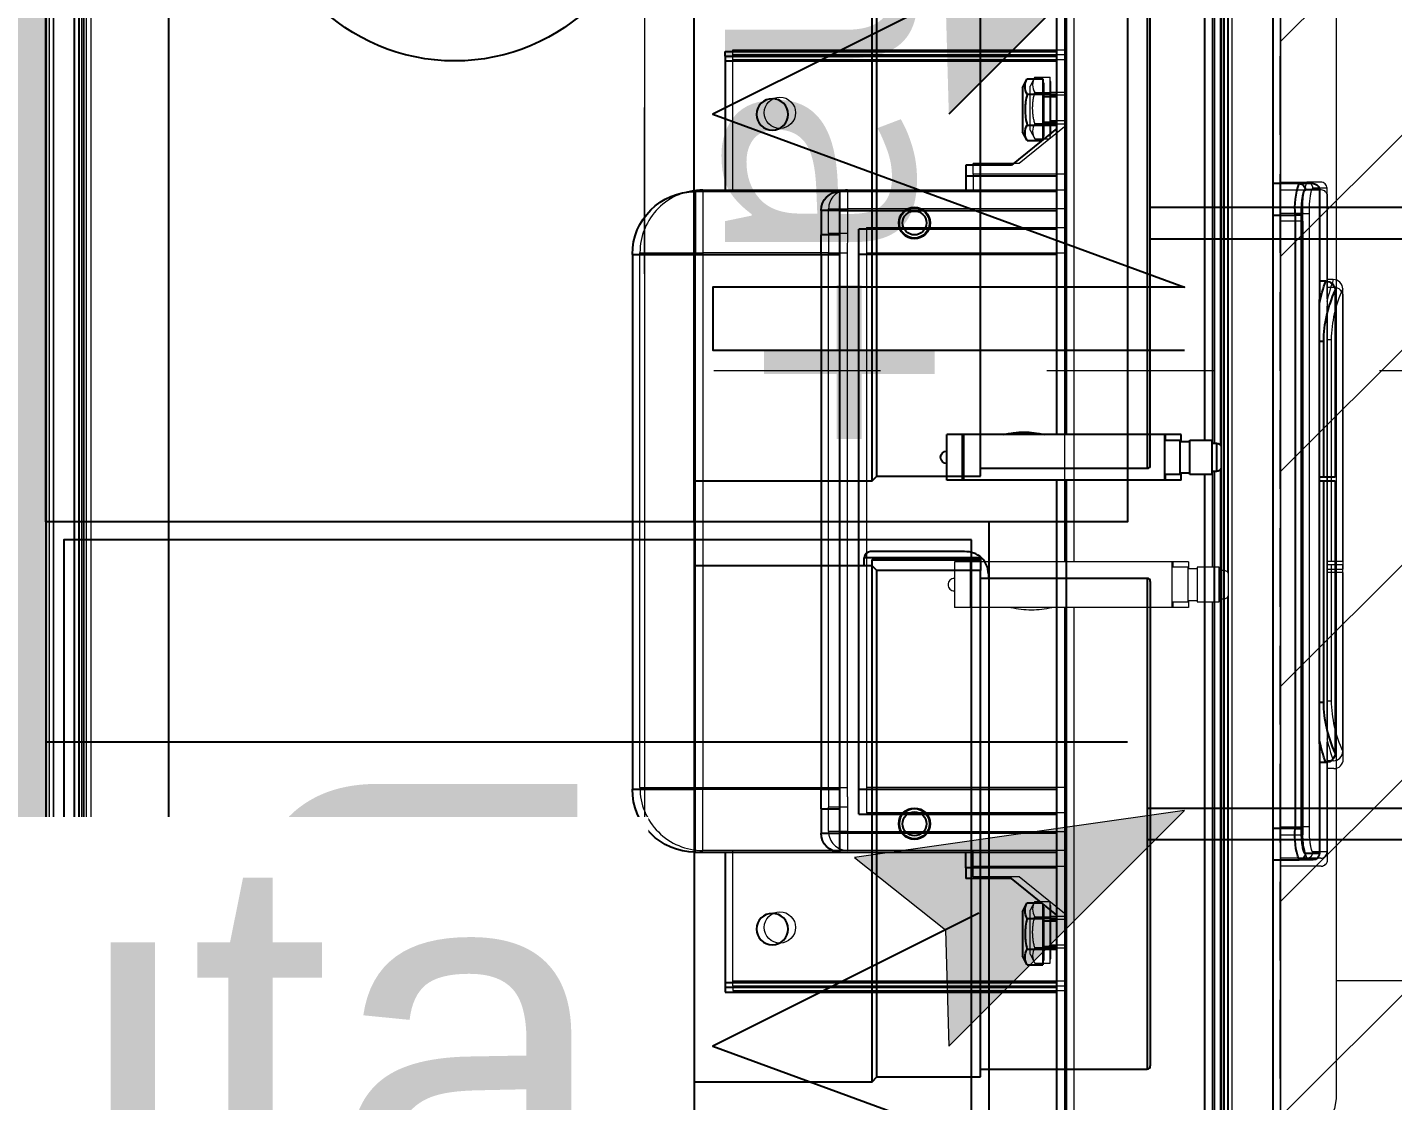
# Model space of a CAD drawing. Header units: centimetres. Extents: x 2666 to 9670, y 1889 to 5633.
# Drawn here: x 5247.24 to 5290.66, y 4071.18 to 4105.31 of the extents above; entities that cross this region are included whole.
import ezdxf

# ---------------------------------------------------------------- set-up
doc = ezdxf.new("R2010")
doc.units = ezdxf.units.CM
doc.header["$LTSCALE"] = 12.7
for name, pattern in [('prlm_vmc', [0.282222, 0.141111, -0.141111]), ('Style de ligne -1', [0.83328, 0.41656, -0.41672]), ('Style de ligne -13', [0.295276, 0.19685, -0.098425])]:
    doc.linetypes.add(name, pattern=pattern)
for name, color, linetype, lineweight in [('B amÈnagement intÈrieur', 7, 'Continuous', 5), ('B aménagement intérieur', 7, 'Continuous', 5), ('B Faux plafonds-1', 7, 'Continuous', 5), ('B Général', 7, 'Continuous', 5), ('C ANNOTATIONS-prestations', 7, 'Continuous', 5), ('F REMPLISSAGE-vert foncÈ', 7, 'Continuous', 5), ('F REMPLISSAGE-vert foncé', 7, 'Continuous', 13), ('prlm-ELEC-CFO', 1, 'Continuous', 25)]:
    doc.layers.add(name, color=color, linetype=linetype, lineweight=lineweight)
doc.layers.add('MTI900_Alu', color=252, linetype='Continuous')
doc.layers.add('prlm-CHAUFF', color=4, linetype='Continuous')
doc.styles.add('prlm-chauff', font='trebucbi.ttf', dxfattribs={"height": 18})
doc.styles.add('prlm-elec-cfo', font='comic.ttf', dxfattribs={"height": 12})

# ---------------------------------------------------------------- blocks, each defined once
blk = doc.blocks.new('gaine 150_70')
at = {"layer": 'B Général', "color": 7, "linetype": 'Continuous', "lineweight": 5}
for p, q in [((-32.6, 38.285), (-32.6, 38.285)), ((-23.943, 38.285), (-32.6, 38.285)), ((-32.35, 38.3), (-32.35, 38.3)), ((-23.693, 38.3), (-32.35, 38.3)), ((-23.943, 37.919), (-23.943, 38.285)), ((-23.834, 38.285), (-23.834, 37.919)), ((-17.9, 38.285), (-23.834, 38.285)), ((-23.693, 37.934), (-23.693, 38.3)), ((-23.584, 38.3), (-23.584, 37.934)), ((-17.65, 38.3), (-23.584, 38.3)), ((-17.9, 38.285), (-17.9, 38.285)), ((-17.65, 38.3), (-17.65, 38.3)), ((-35.8, 37.785), (-35.8, 37.336)), ((-32.287, 37.785), (-35.8, 37.785)), ((-14.4, 37.8), (-35.55, 37.8)), ((-32.9, 37.985), (-32.9, 37.785)), ((-32.65, 38), (-32.65, 37.8)), ((-31.01, 37.782), (-19.49, 37.782)), ((-30.99, 37.919), (-23.943, 37.919)), ((-30.99, 37.782), (-30.99, 37.919)), ((-23.943, 37.782), (-23.943, 37.919)), ((-23.834, 37.919), (-19.51, 37.919)), ((-23.834, 37.919), (-23.834, 37.782)), ((-23.693, 37.797), (-23.693, 37.934)), ((-23.584, 37.934), (-23.584, 37.797)), ((-19.51, 37.782), (-19.51, 37.919)), ((-14.7, 37.785), (-18.19, 37.785)), ((-17.6, 37.985), (-17.6, 37.785)), ((-17.35, 38), (-17.35, 37.8)), ((-14.7, 37.785), (-14.7, 37.336)), ((-36, 37.585), (-36, 37.138)), ((-35.75, 37.6), (-35.75, 37.153)), ((-14.5, 37.585), (-14.5, 37.138)), ((-14.25, 37.6), (-14.25, 37.153)), ((-36, 36.305), (-36, 37.138)), ((-35.75, 36.32), (-35.75, 37.153)), ((-35, 37.213), (-15.5, 37.213)), ((-35, 37.015), (-35, 37.213)), ((-35, 37.015), (-35, 36.305)), ((-15.5, 37.015), (-35, 37.015)), ((-34.75, 37.03), (-34.75, 36.32)), ((-15.25, 37.03), (-34.75, 37.03)), ((-15.5, 37.213), (-15.5, 37.015)), ((-15.5, 36.305), (-15.5, 37.015)), ((-15.25, 36.32), (-15.25, 37.03)), ((-14.5, 37.138), (-14.5, 36.305)), ((-14.25, 37.153), (-14.25, 36.32)), ((18.5, 36.305), (-69, 36.305))]:
    blk.add_line(p, q, dxfattribs=at)
at = {"layer": 'B Général', "color": 7, "linetype": 'Continuous', "lineweight": 5, "flags": 128}
for points in [[(-32.6, 38.285, 0.198912), (-32.812, 38.197, 0.198912), (-32.9, 37.985)], [(-32.35, 38.3, 0.198912), (-32.562, 38.212, 0.198912), (-32.65, 38)], [(-32.6, 38.285, 0.052495), (-31.814, 38.017, 0.052495), (-30.99, 37.919)], [(-19.51, 37.919, 0.052763), (-18.686, 38.017, 0.052763), (-17.9, 38.285)], [(-17.6, 37.985, 0.198912), (-17.688, 38.197, 0.198912), (-17.9, 38.285)], [(-17.35, 38, 0.198912), (-17.438, 38.212, 0.198912), (-17.65, 38.3)], [(-35.8, 37.785, 0.198912), (-35.941, 37.726, 0.198912), (-36, 37.585)], [(-35.55, 37.8, 0.198912), (-35.691, 37.741, 0.198912), (-35.75, 37.6)], [(-32.9, 37.985, 0.015662), (-32.555, 37.873, 0.015662), (-32.204, 37.783)], [(-32.305, 37.785), (-32.301, 37.785, 0.000336), (-31.019, 37.782), (-31.01, 37.782)], [(-18.296, 37.783, 0.015616), (-17.945, 37.873, 0.015616), (-17.6, 37.985)], [(-14.5, 37.585, 0.198912), (-14.559, 37.726, 0.198912), (-14.7, 37.785)], [(-14.25, 37.6, 0.198912), (-14.309, 37.741, 0.198912), (-14.45, 37.8)], [(-36, 37.138, 0.057305), (-35.507, 37.019, 0.057305), (-35, 37.015)], [(-15.5, 37.015, 0.052931), (-14.993, 37.023, 0.052931), (-14.5, 37.138)]]:
    blk.add_lwpolyline(points, format="xyb", dxfattribs=at)
blk.add_lwpolyline([(-19.49, 37.782), (-18.183, 37.785), (-18.182, 37.785)], dxfattribs=at)
for points in [[(-70, 36.305), (19.5, 36.305), (19.5, -2.715), (-70, -2.715)], [(-70, -2.7), (-70, 36.3), (19.5, 36.3), (19.5, -2.7)]]:
    blk.add_lwpolyline(points, close=True, dxfattribs=at)
at = {"layer": 'B Général', "color": 7, "linetype": 'Continuous', "lineweight": 5}
for points, knots in [([(-35.8, 37.336), (-35.802, 37.336), (-35.829, 37.335), (-35.876, 37.322), (-35.911, 37.303), (-35.936, 37.284), (-35.958, 37.26), (-35.976, 37.234), (-35.989, 37.206), (-36, 37.167), (-36, 37.141), (-36, 37.14), (-36, 37.138)], [0, 0, 0, 1, 2, 3, 4, 5, 6, 7, 8, 9, 9, 10, 10, 10]), ([(-35.8, 37.336), (-35.783, 37.302), (-35.674, 37.269), (-35.305, 37.21), (-35.003, 37.213), (-35.002, 37.213), (-35, 37.213)], [0, 0, 0, 1, 2, 3, 3, 4, 4, 4]), ([(-15.5, 37.213), (-15.212, 37.211), (-14.837, 37.263), (-14.728, 37.302), (-14.701, 37.325), (-14.7, 37.335), (-14.7, 37.336), (-14.7, 37.336)], [0, 0, 0, 1, 2, 3, 4, 4, 5, 5, 5]), ([(-14.5, 37.138), (-14.5, 37.14), (-14.5, 37.167), (-14.514, 37.213), (-14.533, 37.247), (-14.553, 37.273), (-14.576, 37.294), (-14.603, 37.312), (-14.631, 37.324), (-14.671, 37.335), (-14.697, 37.336), (-14.698, 37.336), (-14.7, 37.336)], [0, 0, 0, 1, 2, 3, 4, 5, 6, 7, 8, 9, 9, 10, 10, 10])]:
    blk.add_open_spline(points, degree=2, knots=knots, dxfattribs=at)
at = {"layer": 'C ANNOTATIONS-prestations', "lineweight": 5}
for p, q in [((-69, 34.755), (18.5, 34.755)), ((18.5, 34.655), (-69, 34.655)), ((-23.65, 34.435), (-61.234, 34.435)), ((-23.583, 34.635), (-57, 34.635)), ((-22.65, 34.36), (-23.75, 34.36)), ((-23.75, 34.36), (-23.75, 33.66)), ((-22.75, 34.51), (-23.65, 34.51)), ((-23.65, 34.51), (-23.65, 34.36)), ((6.5, 34.635), (-22.817, 34.635)), ((-22.75, 34.36), (-22.75, 34.51)), ((10.724, 34.435), (-22.75, 34.435)), ((-22.65, 33.66), (-22.65, 34.36)), ((-61.294, 34.135), (-23.75, 34.135)), ((-22.65, 34.135), (10.784, 34.135)), ((-23.75, 33.66), (-22.65, 33.66)), ((-23.7, 33.66), (-23.7, 33.36)), ((-22.7, 33.36), (-22.7, 33.66)), ((-23.925, 33.385), (-23.925, 32.885)), ((-23.925, 33.385), (-23.7, 33.385)), ((-23.75, 33.36), (-22.65, 33.36)), ((-23.75, 33.36), (-23.75, 32.86)), ((-22.7, 33.385), (-22.475, 33.385)), ((-22.65, 32.86), (-22.65, 33.36)), ((-22.475, 33.385), (-22.475, 32.885)), ((-23.925, 32.885), (-23.75, 32.885)), ((-23.925, 32.885), (-23.925, 32.86)), ((-22.475, 32.86), (-23.925, 32.86)), ((-23.925, 32.86), (-23.925, 26.46)), ((-22.65, 32.885), (-22.475, 32.885)), ((-22.475, 32.885), (-22.475, 32.86)), ((-22.475, 32.86), (-22.475, 26.46)), ((-65.524, 29.735), (-23.925, 29.735)), ((-22.475, 29.735), (15.024, 29.735)), ((-65.537, 29.435), (-23.925, 29.435)), ((-40.2, 18.885), (-40.2, 29.435)), ((-40.05, 18.885), (-40.05, 29.435)), ((-39.9, 18.885), (-39.9, 29.435)), ((-38.85, 29.435), (-38.85, 29.005)), ((-38.758, 29.435), (-38.758, 29.005)), ((-37.942, 29.435), (-37.942, 29.005)), ((-37.85, 29.005), (-37.85, 29.435)), ((-37.754, 29.435), (-36.592, 27.99)), ((-36.25, 29.435), (-36.25, 26.535)), ((-35.75, 22.535), (-35.75, 29.435)), ((-35.15, 29.435), (-35.15, 22.535)), ((-34.55, 23.135), (-34.55, 29.435)), ((-33.75, 23.135), (-33.75, 29.435)), ((-22.475, 29.435), (15.037, 29.435)), ((-16.75, 29.435), (-16.75, 23.135)), ((-15.95, 29.435), (-15.95, 23.135)), ((-15.35, 22.535), (-15.35, 29.435)), ((-14.75, 29.435), (-14.75, 22.535)), ((-14.25, 26.535), (-14.25, 29.435)), ((-12.746, 29.435), (-13.908, 27.99)), ((-12.65, 29.435), (-12.65, 29.005)), ((-12.558, 29.435), (-12.558, 29.005)), ((-11.742, 29.435), (-11.742, 29.005)), ((-11.65, 29.005), (-11.65, 29.435)), ((-10.6, 18.885), (-10.6, 29.435)), ((-10.45, 18.885), (-10.45, 29.435)), ((-10.3, 18.885), (-10.3, 29.435)), ((-39.086, 28.985), (-39.331, 28.985)), ((-39.331, 28.489), (-39.331, 28.985)), ((-37.5, 29.005), (-39.2, 29.005)), ((-39.2, 29.005), (-39.2, 28.985)), ((-38.841, 28.985), (-39.086, 28.985)), ((-38.35, 28.985), (-38.841, 28.985)), ((-38.841, 28.489), (-38.841, 28.985)), ((-37.859, 28.985), (-38.35, 28.985)), ((-37.614, 28.985), (-37.859, 28.985)), ((-37.859, 28.489), (-37.859, 28.985)), ((-37.392, 28.985), (-37.614, 28.985)), ((-37.5, 28.985), (-37.5, 29.005)), ((-37.369, 28.489), (-37.369, 28.956)), ((-13.131, 28.489), (-13.131, 28.956)), ((-12.886, 28.985), (-13.108, 28.985)), ((-11.3, 29.005), (-13, 29.005)), ((-13, 29.005), (-13, 28.985)), ((-12.641, 28.985), (-12.886, 28.985)), ((-12.15, 28.985), (-12.641, 28.985)), ((-12.641, 28.489), (-12.641, 28.985)), ((-11.659, 28.985), (-12.15, 28.985)), ((-11.414, 28.985), (-11.659, 28.985)), ((-11.659, 28.489), (-11.659, 28.985)), ((-11.169, 28.985), (-11.414, 28.985)), ((-11.3, 28.985), (-11.3, 29.005)), ((-11.169, 28.489), (-11.169, 28.985)), ((-39.331, 28.489), (-39.05, 28.345)), ((-37.65, 28.345), (-39.05, 28.345)), ((-37.65, 28.345), (-37.369, 28.489)), ((-13.131, 28.489), (-12.85, 28.345)), ((-11.45, 28.345), (-12.85, 28.345)), ((-11.45, 28.345), (-11.169, 28.489)), ((-36.592, 27.99), (-36.592, 26.535)), ((-13.908, 27.99), (-13.908, 26.535)), ((-36.25, 26.535), (-36.592, 26.535)), ((-36.25, 26.535), (-35.75, 26.535)), ((-14.25, 26.535), (-14.75, 26.535)), ((-13.908, 26.535), (-14.25, 26.535)), ((-22.475, 26.46), (-23.925, 26.46)), ((-23.925, 26.46), (-23.925, 26.435)), ((-23.925, 26.435), (-23.925, 25.935)), ((-23.925, 26.435), (-22.475, 26.435)), ((-22.475, 26.46), (-22.475, 26.435)), ((-22.475, 26.435), (-22.475, 25.935)), ((-23.925, 25.935), (-22.475, 25.935)), ((-34.55, 23.135), (-15.95, 23.135)), ((-35.75, 17.935), (-35.75, 22.535)), ((-35.75, 22.535), (-35.15, 22.535)), ((-35.15, 22.535), (-34.374, 22.535)), ((-35.15, 21.935), (-35.15, 22.535)), ((-34.374, 21.935), (-34.374, 22.535)), ((-33.75, 22.527), (-16.75, 22.527)), ((-33.75, 21.935), (-33.75, 22.527)), ((-16.75, 21.935), (-16.75, 22.527)), ((-16.126, 22.535), (-15.35, 22.535)), ((-16.126, 22.535), (-16.126, 21.935)), ((-15.35, 22.535), (-15.35, 21.935)), ((-15.35, 22.535), (-14.75, 22.535)), ((-14.75, 22.535), (-14.75, 17.935)), ((-34.374, 21.935), (-35.15, 21.935)), ((-34.374, 21.935), (-33.75, 21.935)), ((-16.75, 21.935), (-33.75, 21.935)), ((-33.75, 21.935), (-33.75, 17.935)), ((-16.75, 17.935), (-16.75, 21.935)), ((-16.75, 21.935), (-16.126, 21.935)), ((-15.35, 21.935), (-16.126, 21.935)), ((-40.05, 18.885), (-40.2, 18.885)), ((-39.9, 18.885), (-40.05, 18.885)), ((-35.75, 18.885), (-39.9, 18.885)), ((-10.6, 18.885), (-14.75, 18.885)), ((-10.45, 18.885), (-10.6, 18.885)), ((-10.45, 18.885), (-10.3, 18.885)), ((-35.75, 17.935), (-33.75, 17.935)), ((-33.75, 17.935), (-16.75, 17.935)), ((-33.75, 15.935), (-33.75, 17.935)), ((-14.75, 17.935), (-16.75, 17.935)), ((-16.75, 15.935), (-16.75, 17.935)), ((-16.75, 15.935), (-33.75, 15.935)), ((15.8, -1.665), (-66.3, -1.665)), ((15.75, -1.515), (-66.25, -1.515)), ((14.35, -1.815), (-64.85, -1.815)), ((17, -2.715), (-67.5, -2.715))]:
    blk.add_line(p, q, dxfattribs=at)
at = {"layer": 'C ANNOTATIONS-prestations', "lineweight": 5, "flags": 128}
for points in [[(-23.538, 34.655, 0.16547), (-23.619, 34.601, 0.16547), (-23.65, 34.51)], [(-22.75, 34.51, 0.16547), (-22.781, 34.601, 0.16547), (-22.862, 34.655)], [(-22.475, 27.735, 0.057544), (-22.4, 28.385, 0.057544), (-22.475, 29.035)], [(-39.331, 28.489, 0.132797), (-39.086, 28.422, 0.132797), (-38.841, 28.489)], [(-37.859, 28.489, 0.132797), (-37.614, 28.422, 0.132797), (-37.369, 28.489)], [(-13.131, 28.489, 0.132797), (-12.886, 28.422, 0.132797), (-12.641, 28.489)], [(-11.659, 28.489, 0.132797), (-11.414, 28.422, 0.132797), (-11.169, 28.489)], [(-23.4, 25.935, 0.414214), (-23.2, 25.735, 0.414214), (-23, 25.935)], [(-35.75, 22.535, 0.198912), (-35.574, 22.111, 0.198912), (-35.15, 21.935)], [(-15.35, 21.935, 0.198912), (-14.926, 22.111, 0.198912), (-14.75, 22.535)], [(-35.75, 17.935, 0.198912), (-35.164, 16.521, 0.198912), (-33.75, 15.935)], [(-16.75, 15.935, 0.198912), (-15.336, 16.521, 0.198912), (-14.75, 17.935)]]:
    blk.add_lwpolyline(points, format="xyb", dxfattribs=at)
blk.add_lwpolyline([(-34.374, 22.535), (-33.756, 22.527), (-33.75, 22.527)], dxfattribs=at)
at = {"layer": 'C ANNOTATIONS-prestations', "lineweight": 5}
for centre in [(-38.2, 20.385), (-12.3, 20.385)]:
    blk.add_circle(centre, 0.5, dxfattribs=at)
for points in [[(-37.859, 28.489), (-38.352, 28.36), (-38.835, 28.487), (-38.838, 28.488), (-38.841, 28.489)], [(-11.659, 28.489), (-12.152, 28.36), (-12.635, 28.487), (-12.638, 28.488), (-12.641, 28.489)], [(-16.75, 22.527), (-16.438, 22.531), (-16.132, 22.535), (-16.129, 22.535), (-16.126, 22.535)]]:
    blk.add_open_spline(points, degree=2, knots=[0, 0, 0, 1, 1, 2, 2, 2], dxfattribs=at)
blk = doc.blocks.new('xi.thema+')
at = {"layer": 'prlm-CHAUFF', "color": 7, "linetype": 'prlm_vmc', "ltscale": 30}
for points in [[(-27.9, 0), (-27.9, 34.4)], [(27.9, 0), (27.9, 34.4)]]:
    blk.add_lwpolyline(points, dxfattribs=at)
at = {"layer": 'prlm-CHAUFF', "color": 0}
blk.add_lwpolyline([(-20.9, 0), (-20.9, 34.4), (20.9, 34.4), (20.9, 0)], close=True, dxfattribs=at)
for radius in [6.25, 4]:
    blk.add_circle((0, 13), radius, dxfattribs=at)
at = {"layer": 'prlm-CHAUFF', "color": 0, "insert": (0, 25.539), "char_height": 8, "width": 7.19706, "attachment_point": 5, "style": 'prlm-chauff'}
blk.add_mtext('thema+', dxfattribs=at)
blk = doc.blocks.new('A n0.MTI900_Alu_390')
at = {"layer": 'MTI900_Alu', "color": 1, "linetype": 'Continuous'}
for p, q in [((-4.225, 0), (4.225, 0)), ((-4.105, -0.105), (4.105, -0.105)), ((-4.1, -0.12), (4.1, -0.12)), ((-3.96, -0.09), (3.96, -0.09)), ((-0.85, -1.865), (0.85, -1.865)), ((-0.85, -1.865), (-0.85, -2.065)), ((0.85, -1.865), (0.85, -2.065)), ((-1.05, -2.525), (-1.05, -2.065)), ((-1.05, -2.065), (-0.85, -2.065)), ((0.85, -2.065), (-0.85, -2.065)), ((-0.85, -2.065), (-0.85, -2.465)), ((0.85, -2.465), (0.85, -2.065)), ((1.05, -2.065), (0.85, -2.065)), ((1.05, -2.065), (1.05, -2.525)), ((-1.495, -2.16), (-1.495, -3.215)), ((-1.48, -2.16), (-1.495, -2.16)), ((-1.48, -2.16), (-1.48, -3.215)), ((-1.48, -2.16), (-1.465, -2.16)), ((-1.465, -2.16), (-1.05, -2.16)), ((-1.465, -2.16), (-1.465, -3.215)), ((1.05, -2.16), (1.465, -2.16)), ((1.465, -2.16), (1.48, -2.16)), ((1.465, -2.16), (1.465, -3.215)), ((1.48, -2.16), (1.48, -3.215)), ((1.48, -2.16), (1.495, -2.16)), ((1.495, -2.16), (1.495, -3.215)), ((-0.99, -2.465), (-0.9124, -2.465)), ((-0.99, -2.525), (-0.99, -2.465)), ((-0.85, -2.465), (-0.9124, -2.465)), ((-0.9124, -2.525), (-0.9124, -2.465)), ((-0.85, -2.465), (0.85, -2.465)), ((-0.85, -2.465), (-0.85, -2.5242)), ((0.9124, -2.465), (0.85, -2.465)), ((0.85, -2.465), (0.85, -2.5242)), ((0.9124, -2.465), (0.99, -2.465)), ((0.9124, -2.465), (0.9124, -2.525)), ((0.99, -2.465), (0.99, -2.525)), ((-1.05, -3.215), (-1.05, -2.525)), ((-0.99, -2.525), (-1.05, -2.525)), ((-0.99, -2.525), (-0.99, -3.215)), ((-0.9124, -2.525), (-0.99, -2.525)), ((0.85, -2.5242), (-0.85, -2.5242)), ((0.99, -2.525), (0.9124, -2.525)), ((0.99, -3.215), (0.99, -2.525)), ((1.05, -2.525), (0.99, -2.525)), ((1.05, -2.525), (1.05, -3.215)), ((0.93, -2.585), (-0.93, -2.585)), ((-0.93, -3.215), (-0.93, -2.585)), ((-0.85, -3.215), (-0.85, -2.585)), ((0.85, -2.585), (0.85, -3.215)), ((0.93, -2.585), (0.93, -3.215)), ((-0.2775, -2.915), (-0.2775, -2.865)), ((-0.1325, -2.865), (-0.2775, -2.865)), ((-0.1325, -2.915), (-0.1325, -2.865)), ((-1.1342, -2.925), (-1.1, -2.925)), ((-1.1342, -3.0705), (-1.1342, -2.925)), ((-1.1, -2.925), (-1.1, -3.215)), ((-1.1, -2.925), (-1.05, -2.925)), ((-0.1325, -2.915), (-0.2775, -2.915)), ((-0.2775, -2.9175), (-0.2775, -2.915)), ((-0.2775, -2.9175), (-0.1325, -2.9175)), ((-0.2775, -3.5575), (-0.2775, -2.9175)), ((-0.1325, -2.9175), (-0.1325, -2.915)), ((-0.1325, -3.5575), (-0.1325, -2.9175)), ((1.1, -2.925), (1.05, -2.925)), ((1.1, -3.215), (1.1, -2.925)), ((1.1, -2.925), (1.1342, -2.925)), ((1.1342, -3.0705), (1.1342, -2.925)), ((-1.2504, -3.215), (-1.1342, -3.0705)), ((1.2504, -3.215), (1.1342, -3.0705)), ((-1.38, -3.106), (-1.4081, -3.1204)), ((-1.4081, -3.1204), (-1.4081, -3.17)), ((-1.38, -3.106), (-1.24, -3.106)), ((-1.3591, -3.1204), (-1.3591, -3.17)), ((-1.2609, -3.1204), (-1.2609, -3.17)), ((-1.2119, -3.1204), (-1.24, -3.106)), ((-1.2119, -3.1204), (-1.2119, -3.1671)), ((1.24, -3.106), (1.2119, -3.1204)), ((1.2119, -3.1204), (1.2119, -3.1671)), ((1.24, -3.106), (1.38, -3.106)), ((1.2609, -3.1204), (1.2609, -3.17)), ((1.3591, -3.1204), (1.3591, -3.17)), ((1.4081, -3.1204), (1.38, -3.106)), ((1.4081, -3.1204), (1.4081, -3.17)), ((-1.4081, -3.17), (-1.3836, -3.17)), ((-1.395, -3.17), (-1.395, -3.172)), ((-1.395, -3.172), (-1.225, -3.172)), ((-1.3836, -3.17), (-1.3591, -3.17)), ((-1.36, -3.172), (-1.36, -3.215)), ((-1.3591, -3.17), (-1.31, -3.17)), ((-1.3508, -3.215), (-1.3508, -3.172)), ((-1.31, -3.17), (-1.2609, -3.17)), ((-1.2692, -3.215), (-1.2692, -3.172)), ((-1.2609, -3.17), (-1.2364, -3.17)), ((-1.26, -3.215), (-1.26, -3.172)), ((-1.2364, -3.17), (-1.2142, -3.17)), ((-1.225, -3.172), (-1.225, -3.17)), ((1.2142, -3.17), (1.2364, -3.17)), ((1.225, -3.17), (1.225, -3.172)), ((1.225, -3.172), (1.395, -3.172)), ((1.2364, -3.17), (1.2609, -3.17)), ((1.26, -3.172), (1.26, -3.215)), ((1.2609, -3.17), (1.31, -3.17)), ((1.2692, -3.215), (1.2692, -3.172)), ((1.31, -3.17), (1.3591, -3.17)), ((1.3508, -3.215), (1.3508, -3.172)), ((1.3591, -3.17), (1.3836, -3.17)), ((1.36, -3.215), (1.36, -3.172)), ((1.3836, -3.17), (1.4081, -3.17)), ((1.395, -3.172), (1.395, -3.17)), ((-0.2775, -3.215), (-4.0287, -3.215)), ((-0.2775, -3.245), (-4.0274, -3.245)), ((4.0287, -3.215), (-0.1325, -3.215)), ((4.0274, -3.245), (-0.1325, -3.245)), ((-0.2775, -3.5575), (-0.1325, -3.5575)), ((-0.2775, -3.56), (-0.2775, -3.5575)), ((-0.2775, -3.61), (-0.2775, -3.56)), ((-0.26, -3.56), (-0.2775, -3.56)), ((-0.26, -3.5575), (-0.26, -3.6075)), ((-0.15, -3.6075), (-0.15, -3.5575)), ((-0.1325, -3.56), (-0.15, -3.56)), ((-0.1325, -3.56), (-0.1325, -3.5575)), ((-0.1325, -3.61), (-0.1325, -3.56)), ((-0.255, -3.61), (-0.2775, -3.61)), ((-0.15, -3.6075), (-0.26, -3.6075)), ((-0.15, -3.6375), (-0.26, -3.6375)), ((-0.26, -3.6375), (-0.26, -3.7075)), ((-0.255, -3.6075), (-0.255, -3.6375)), ((-0.155, -3.6375), (-0.155, -3.6075)), ((-0.1325, -3.61), (-0.155, -3.61)), ((-0.15, -3.7075), (-0.15, -3.6375)), ((-0.26, -3.685), (-3.6034, -3.685)), ((3.6044, -3.685), (-0.15, -3.685)), ((-3.5974, -3.715), (-0.25, -3.715)), ((-0.26, -3.7075), (-0.15, -3.7075)), ((-0.25, -3.7075), (-0.25, -3.7225)), ((-0.25, -3.7225), (-0.16, -3.7225)), ((-0.16, -3.7225), (-0.16, -3.7075)), ((-0.16, -3.715), (3.5984, -3.715)), ((-4.375, -3.737), (4.375, -3.737)), ((4.375, -3.747), (-4.375, -3.747)), ((-3.175, -3.735), (-0.2433, -3.735)), ((-0.1667, -3.735), (3.175, -3.735)), ((-4.375, -3.902), (4.375, -3.902)), ((-1.075, -3.9853), (-1.075, -3.902)), ((-0.975, -3.902), (-0.975, -3.973)), ((0.975, -3.973), (0.975, -3.902)), ((1.075, -3.902), (1.075, -3.9853)), ((-1.075, -4.03), (-1.075, -3.9853)), ((-0.975, -3.973), (0.975, -3.973)), ((-0.975, -3.9928), (-0.975, -3.973)), ((0.975, -3.9928), (-0.975, -3.9928)), ((0.975, -3.973), (0.975, -3.9928)), ((1.075, -4.03), (1.075, -3.9853)), ((-1.055, -4.05), (-1.055, -4.0051)), ((1.055, -4.05), (1.055, -4.0051)), ((-1.055, -4.05), (-0.706, -4.05)), ((-0.765, -4.07), (-0.765, -4.05)), ((0.576, -4.0497), (-0.576, -4.0497)), ((-0.574, -4.0497), (-0.574, -4.0634)), ((-0.1416, -4.0634), (-0.574, -4.0634)), ((-0.1416, -4.0634), (-0.1416, -4.0497)), ((-0.1416, -4.1), (-0.1416, -4.0634)), ((-0.1307, -4.0497), (-0.1307, -4.0634)), ((0.574, -4.0634), (-0.1307, -4.0634)), ((-0.1307, -4.0634), (-0.1307, -4.1)), ((0.574, -4.0497), (0.574, -4.0634)), ((0.7037, -4.05), (1.055, -4.05)), ((0.765, -4.07), (0.765, -4.05)), ((-0.735, -4.1), (-0.735, -4.1)), ((-0.735, -4.1), (-0.1416, -4.1)), ((-0.1307, -4.1), (0.735, -4.1)), ((0.735, -4.1), (0.735, -4.1))]:
    blk.add_line(p, q, dxfattribs=at)
for centre in [(-1.295, -2.31), (1.295, -2.31)]:
    blk.add_circle(centre, 0.05, dxfattribs=at)
for centre, radius, start, end in [((-0.85, -2.065), 0.2, 90, 180), ((0.85, -2.065), 0.2, 0, 90), ((-0.99, -2.525), 0.06, 90, 180), ((0.99, -2.525), 0.06, 0, 90), ((-0.205, -2.865), 0.02, 0, 180), ((0, -3.11), 0.285, 166.8264, 193.1736), ((-1.3836, -3.1624), 0.0487, 59.7422, 120.2578), ((-1.2364, -3.1624), 0.0487, 59.7422, 120.2578), ((1.2364, -3.1624), 0.0487, 59.7422, 120.2578), ((1.3836, -3.1624), 0.0487, 59.7422, 120.2578), ((-0.235, -3.7225), 0.015, 180, 255.1649), ((-0.175, -3.7225), 0.015, 284.8351, 0), ((-0.9965, -4.212), 0.2399, 84.8699, 109.1091), ((0.9987, -4.1937), 0.2219, 69.8915, 96.1295), ((-1.055, -4.03), 0.02, 180, 270), ((1.055, -4.03), 0.02, 270, 0), ((-0.5689, -4.6164), 0.5805, 102.5837, 109.7412), ((-0.735, -4.07), 0.03, 180, 270), ((-0.5689, -4.4578), 0.3944, 90.7355, 114.8981), ((0.5685, -4.4598), 0.3964, 65.1634, 89.203), ((0.5693, -4.6145), 0.5786, 70.2259, 77.4042), ((0.735, -4.07), 0.03, 270, 0)]:
    blk.add_arc(centre, radius, start, end, dxfattribs=at)
for centre, major_axis, start_param, end_param in [((-1.055, -3.9853), (0.02, 0), 3.141593, 4.712389), ((1.055, -3.9853), (-0.02, 0), 1.570796, 3.141593)]:
    blk.add_ellipse(centre, major_axis=major_axis, ratio=0.989815, start_param=start_param, end_param=end_param, dxfattribs=at)
for points, knots in [([(-0.85, -2.5242), (-0.8604, -2.5242), (-0.8708, -2.5243), (-0.8916, -2.5247), (-0.902, -2.525), (-0.9124, -2.525)], [0, 0, 0, 0, 0.5, 0.5, 1, 1, 1, 1]), ([(0.9124, -2.525), (0.902, -2.525), (0.8916, -2.5247), (0.8708, -2.5243), (0.8604, -2.5242), (0.85, -2.5242)], [0, 0, 0, 0, 0.5, 0.5, 1, 1, 1, 1]), ([(-1.3591, -3.1204), (-1.3511, -3.1183), (-1.343, -3.1166), (-1.3306, -3.1149), (-1.3265, -3.1144), (-1.3182, -3.1138), (-1.3141, -3.1137), (-1.3017, -3.1137), (-1.2935, -3.1143), (-1.2772, -3.1166), (-1.269, -3.1183), (-1.2609, -3.1204)], [0, 0, 0, 0, 0.25, 0.25, 0.375, 0.375, 0.5, 0.5, 0.75, 0.75, 1, 1, 1, 1]), ([(1.2609, -3.1204), (1.269, -3.1183), (1.2772, -3.1166), (1.2935, -3.1143), (1.3017, -3.1137), (1.3141, -3.1137), (1.3182, -3.1138), (1.3265, -3.1144), (1.3306, -3.1149), (1.343, -3.1166), (1.3511, -3.1183), (1.3591, -3.1204)], [0, 0, 0, 0, 0.25, 0.25, 0.5, 0.5, 0.625, 0.625, 0.75, 0.75, 1, 1, 1, 1]), ([(-0.975, -3.9928), (-0.9803, -3.9928), (-0.9856, -3.9929), (-0.996, -3.9932), (-1.0011, -3.9934), (-1.0083, -3.9939), (-1.0107, -3.9941), (-1.0153, -3.9945), (-1.0176, -3.9947), (-1.0241, -3.9955), (-1.0281, -3.996), (-1.0355, -3.9972), (-1.0388, -3.9978), (-1.0446, -3.9991), (-1.047, -3.9998), (-1.05, -4.0009), (-1.0509, -4.0013), (-1.0524, -4.0021), (-1.053, -4.0024), (-1.0545, -4.0036), (-1.055, -4.0043), (-1.055, -4.0051)], [0, 0, 0, 0, 0.125, 0.125, 0.25, 0.25, 0.3125, 0.3125, 0.375, 0.375, 0.5, 0.5, 0.625, 0.625, 0.75, 0.75, 0.8125, 0.8125, 0.875, 0.875, 1, 1, 1, 1]), ([(1.055, -4.0051), (1.055, -4.0043), (1.0545, -4.0036), (1.053, -4.0024), (1.0523, -4.002), (1.0508, -4.0013), (1.0491, -4.0006), (1.0469, -3.9998), (1.0444, -3.9991), (1.0431, -3.9988), (1.0387, -3.9978), (1.0354, -3.9971), (1.0299, -3.9963), (1.028, -3.996), (1.0239, -3.9955), (1.0218, -3.9952), (1.0153, -3.9945), (1.0107, -3.9941), (1.0034, -3.9936), (1.0009, -3.9935), (0.9958, -3.9932), (0.9933, -3.9931), (0.9856, -3.9929), (0.9803, -3.9928), (0.975, -3.9928)], [0, 0, 0, 0, 0.125, 0.125, 0.1875, 0.1875, 0.25, 0.3125, 0.3125, 0.375, 0.375, 0.5, 0.5, 0.5625, 0.5625, 0.625, 0.625, 0.75, 0.75, 0.8125, 0.8125, 0.875, 0.875, 1, 1, 1, 1]), ([(-0.576, -4.0497), (-0.5891, -4.0497), (-0.6021, -4.0497), (-0.6211, -4.0498), (-0.6274, -4.0498), (-0.6399, -4.0498), (-0.6461, -4.0498), (-0.6642, -4.0499), (-0.6756, -4.0499), (-0.6918, -4.05), (-0.6971, -4.05), (-0.7038, -4.05), (-0.7053, -4.05), (-0.7068, -4.05)], [0, 0, 0, 0, 0.125, 0.125, 0.1875, 0.1875, 0.25, 0.25, 0.375, 0.375, 0.4375, 0.4375, 0.4568651, 0.4568651, 0.4568651, 0.4568651]), ([(0.7055, -4.05), (0.6995, -4.05), (0.6933, -4.05), (0.6813, -4.05), (0.6756, -4.0499), (0.6642, -4.0499), (0.6524, -4.0499), (0.6402, -4.0498), (0.6278, -4.0498), (0.6214, -4.0498), (0.6021, -4.0497), (0.5891, -4.0497), (0.576, -4.0497)], [0.5494968, 0.5494968, 0.5494968, 0.5494968, 0.625, 0.625, 0.6875, 0.6875, 0.75, 0.8125, 0.8125, 0.875, 0.875, 1, 1, 1, 1])]:
    blk.add_open_spline(points, degree=3, knots=knots, dxfattribs=at)
blk = doc.blocks.new('xi.uta-yzen-d')
at = {"layer": 'prlm-CHAUFF', "ltscale": 50}
for p, q in [((-17.3, 35.02), (-1.7, 35.02)), ((-1.8, 35.12), (-17.2, 35.12)), ((-1.7, 29.72), (-1.7, 35.02)), ((1.8, 35.02), (17.4, 35.02)), ((1.8, 35.02), (1.8, 29.72)), ((1.9, 35.12), (17.3, 35.12)), ((17.4, 29.72), (17.4, 35.02)), ((1.65, 29.97), (1.8, 29.97)), ((-1.45, 29.72), (-17.55, 29.72)), ((-1.45, 26.42), (-1.45, 29.72)), ((1.144, 29.72), (1.55, 29.72)), ((1.144, 29.72), (1.144, 26.02)), ((1.2, 29.72), (1.2, 26.27)), ((1.22, 29.72), (1.22, 26.27)), ((17.65, 29.72), (1.55, 29.72)), ((1.55, 29.72), (1.55, 26.42)), ((17.65, 26.42), (17.65, 29.72)), ((0.95, 29.216), (0.95, 26.22)), ((1.2, 28.42), (1.22, 28.42)), ((1.22, 28.07), (1.2, 28.07)), ((1.2, 27.693), (1.22, 27.693)), ((1.22, 27.343), (1.2, 27.343)), ((1.2, 27.293), (1.22, 27.293)), ((1.22, 27.193), (1.2, 27.193)), ((-1.3, 26.27), (-17.7, 26.27)), ((-1.45, 26.42), (-17.55, 26.42)), ((-1.3, 26.27), (-1.45, 26.42)), ((-1.3, 20.62), (-1.3, 26.27)), ((1.22, 26.27), (1.2, 26.27)), ((1.4, 26.27), (1.22, 26.27)), ((1.55, 26.42), (1.4, 26.27)), ((17.8, 26.27), (1.4, 26.27)), ((1.4, 26.27), (1.4, 20.62)), ((17.65, 26.42), (1.55, 26.42)), ((17.8, 26.27), (17.65, 26.42)), ((17.8, 20.62), (17.8, 26.27)), ((1.4, 26.02), (1.15, 26.02))]:
    blk.add_line(p, q, dxfattribs=at)
for points in [[(0, 30), (0, 0), (39, 0), (39, 30)], [(0.571, 29.429), (0.571, 0.571), (38.429, 0.571), (38.429, 29.429)], [(-40.5, 20.62), (-40.5, 3.9), (40.5, 3.9), (40.5, 20.62)]]:
    blk.add_lwpolyline(points, close=True, dxfattribs=at)
for centre, radius in [((-9.5, 27.62), 0.5), ((-9.5, 27.62), 0.48), ((-9.5, 27.62), 0.38), ((9.6, 27.62), 0.5), ((9.6, 27.62), 0.48), ((9.6, 27.62), 0.38)]:
    blk.add_circle(centre, radius, dxfattribs=at)
for centre, radius, start, end in [((-1.8, 35.02), 0.1, 0, 90), ((1.9, 35.02), 0.1, 90, 180), ((17.3, 35.02), 0.1, 0, 90), ((1.65, 29.27), 0.7, 90, 136.2731), ((1.725, 29.24), 0.776, 138.5248, 181.7675), ((1.15, 26.22), 0.2, 180, 268.3239), ((1.15, 26.22), 0.2, 268.3239, 270)]:
    blk.add_arc(centre, radius, start, end, dxfattribs=at)
for centre, major_axis, ratio, start_param, end_param in [((1.65, 28.959), (-0.45, 0), 0.974723, 5.983927, 6.283185), ((1.65, 28.603), (-0.45, 0), 0.974723, 5.983927, 6.283185), ((2.45, 28.603), (-1.25, 0), 0.146694, 0, 0.179125)]:
    blk.add_ellipse(centre, major_axis=major_axis, ratio=ratio, start_param=start_param, end_param=end_param, dxfattribs=at)
blk.add_open_spline([(1.218, 29.391), (1.214, 29.379), (1.211, 29.366), (1.203, 29.324), (1.2, 29.294), (1.2, 29.265)], degree=3, knots=[0.8185803, 0.8185803, 0.8185803, 0.8185803, 0.875, 0.875, 1, 1, 1, 1], dxfattribs=at)
at = {"layer": 'prlm-CHAUFF', "ltscale": 50, "insert": (7.303, 16.894), "char_height": 10, "width": 139.79252, "attachment_point": 1}
blk.add_mtext('UTA', dxfattribs=at)
blk = doc.blocks.new('xi.UTA')
at = {"layer": 'prlm-ELEC-CFO', "lineweight": 5}
blk.add_hatch(color=0, dxfattribs=at).paths.add_polyline_path([(-3, 6), (-0.103, 3.699), (0, 0), (7.5, 7.5)])
at = {"layer": 'prlm-ELEC-CFO', "color": 0, "lineweight": 5, "flags": 128}
blk.add_lwpolyline([(-3, 6), (-0.103, 3.699), (0, 0), (7.5, 7.5)], close=True, dxfattribs=at)
at = {"layer": 'prlm-ELEC-CFO', "color": 0}
blk.add_lwpolyline([(0.955, 4.227), (-7.5, 0), (7.5, -5.5), (-7.5, -5.5), (-7.5, -7.5), (7.5, -7.5)], dxfattribs=at)
blk = doc.blocks.new('xi.CH')
at = {"layer": 'prlm-ELEC-CFO', "lineweight": 5}
blk.add_hatch(color=0, dxfattribs=at).paths.add_polyline_path([(-3, 6), (-0.103, 3.699), (0, 0), (7.5, 7.5)])
at = {"layer": 'prlm-ELEC-CFO', "color": 0}
for points in [[(-3, 6), (7.5, 7.5), (0, 0)], [(0.955, 4.227), (-7.5, 0), (7.5, -5.5), (-7.5, -5.5), (-7.5, -7.5), (7.5, -7.5)]]:
    blk.add_lwpolyline(points, dxfattribs=at)
blk = doc.blocks.new('200_wc-2')
at = {"layer": 'B Général', "color": 7, "linetype": 'Continuous', "lineweight": 5}
for p, q in [((-24.9, 0.1), (24.9, 0.1)), ((19.5, -44.2), (19.5, -21.9))]:
    blk.add_line(p, q, dxfattribs=at)
at = {"layer": 'B Général', "color": 7, "linetype": 'Continuous', "lineweight": 5, "flags": 128}
blk.add_lwpolyline([(-25, -20.1), (-24.9, -20.6), (-24.75, -20.9), (-24.55, -21.2), (-24.3, -21.45), (-23.9, -21.7), (-23.4, -21.85), (-23.15, -21.9), (23.25, -21.9), (23.55, -21.85), (23.9, -21.7), (24.2, -21.5), (24.45, -21.3), (24.65, -21.05), (24.8, -20.75), (24.9, -20.5), (24.95, -20.3), (25, -20.1)], dxfattribs=at)
blk = doc.blocks.new('Groupe-8-1')
at = {"layer": 'B Général', "color": 154, "linetype": 'Style de ligne -1', "true_color": 0x0053a6, "flags": 128}
blk.add_lwpolyline([(-35.4, 7.6), (35.6, 7.6), (35.6, -32.4), (-35.4, -32.4)], close=True, dxfattribs=at)
at = {"layer": 'B Général', "xscale": -1, "rotation": 270}
blk.add_blockref('200_wc-2', (35.5, 7.5), dxfattribs=at)
blk = doc.blocks.new('WC-plan-PMR')
at = {"layer": 'B Général', "color": 7}
blk.add_blockref('Groupe-8-1', (0, 0), dxfattribs=at)

msp = doc.modelspace()

# ---------------------------------------------------------------- hatches: boundary and pattern name
at = {"layer": 'B Faux plafonds-1', "linetype": 'Continuous', "lineweight": 5, "true_color": 0xaaaaaa}
h = msp.add_hatch(dxfattribs=at)
h.set_pattern_fill('F_P__SOFFITE', color=253, style=0, pattern_type=2)
h.set_pattern_definition([(45, (0, 0.2205), (-3.5277778, 3.3072917), [])])
h.paths.add_polyline_path([(5287.089, 4134.389), (5417.089, 4134.389), (5417.089, 3989.389), (5287.089, 3989.389)])

# ---------------------------------------------------------------- linework, layer by layer
at = {"layer": 'B amÈnagement intÈrieur', "color": 9, "linetype": 'Continuous', "true_color": 0xc0dcc0}
msp.add_solid([(5247.95, 4044.889), (5240.95, 4037.889), (5247.95, 4134.389), (5240.95, 4134.389)], dxfattribs=at)
at = {"layer": 'B aménagement intérieur', "color": 98, "linetype": 'Continuous', "lineweight": 13, "true_color": 0x004400}
msp.add_line((5247.95, 4044.889), (5247.95, 4134.389), dxfattribs=at)
at = {"layer": 'B Général', "color": 7, "linetype": 'Style de ligne -13', "lineweight": 5, "flags": 128}
msp.add_lwpolyline([(5287.089, 4134.389), (5417.089, 4134.389), (5417.089, 3989.389), (5287.089, 3989.389)], close=True, dxfattribs=at)
at = {"layer": 'F REMPLISSAGE-vert foncÈ', "color": 54, "linetype": 'Continuous', "true_color": 0x99aa00}
msp.add_solid([(5246.65, 4043.589), (5247.95, 4044.889), (5246.65, 4134.389), (5247.95, 4134.389)], dxfattribs=at)
at = {"layer": 'F REMPLISSAGE-vert foncé', "color": 98, "linetype": 'Continuous', "lineweight": 13, "true_color": 0x004400}
msp.add_line((5247.95, 4044.889), (5247.95, 4134.389), dxfattribs=at)
at = {"layer": 'prlm-CHAUFF', "ltscale": 50}
for p, q in [((5282.954, 4099.587), (5597.836, 4099.587)), ((5282.954, 4098.587), (5597.421, 4098.587)), ((5282.854, 4080.487), (5575.927, 4080.487)), ((5282.854, 4079.487), (5574.927, 4079.487))]:
    msp.add_line(p, q, dxfattribs=at)

# ---------------------------------------------------------------- block references
at = {"layer": 'B aménagement intérieur', "color": 7, "rotation": 270}
msp.add_blockref('gaine 150_70', (5250.789, 4064.389), dxfattribs=at)
at = {"layer": 'B Général', "color": 7, "rotation": 180}
msp.add_blockref('WC-plan-PMR', (5302.465, 4101.989), dxfattribs=at)
at = {"layer": 'prlm-CHAUFF'}
for name, p, rotation in [('xi.thema+', (5247.834, 4110.487), 269.9998100426611), ('xi.uta-yzen-d', (5247.834, 4089.587), 270.0001153384516)]:
    msp.add_blockref(name, p, dxfattribs=dict(at, rotation=rotation))
at = {"layer": 'prlm-CHAUFF', "xscale": -9.999999999999975, "yscale": 9.999999999999975, "zscale": 9.999999999999975, "rotation": 90.00011533977086}
msp.add_blockref('A n0.MTI900_Alu_390', (5247.834, 4089.587), dxfattribs=at)
at = {"layer": 'prlm-ELEC-CFO'}
for name, p in [('xi.CH', (5276.547, 4102.544)), ('xi.UTA', (5276.547, 4072.913))]:
    msp.add_blockref(name, p, dxfattribs=at)

# ---------------------------------------------------------------- next in the draw order: texts
at = {"layer": 'prlm-ELEC-CFO', "lineweight": 20, "insert": (5254.64, 4072.913), "char_height": 12, "attachment_point": 5, "line_spacing_factor": 0.8, "style": 'prlm-elec-cfo', "bg_fill": 3, "box_fill_scale": 1.1, "bg_fill_color": 256, "bg_fill_transparency": 0}
msp.add_mtext('uta', dxfattribs=at)

doc.saveas('drawing.dxf')
